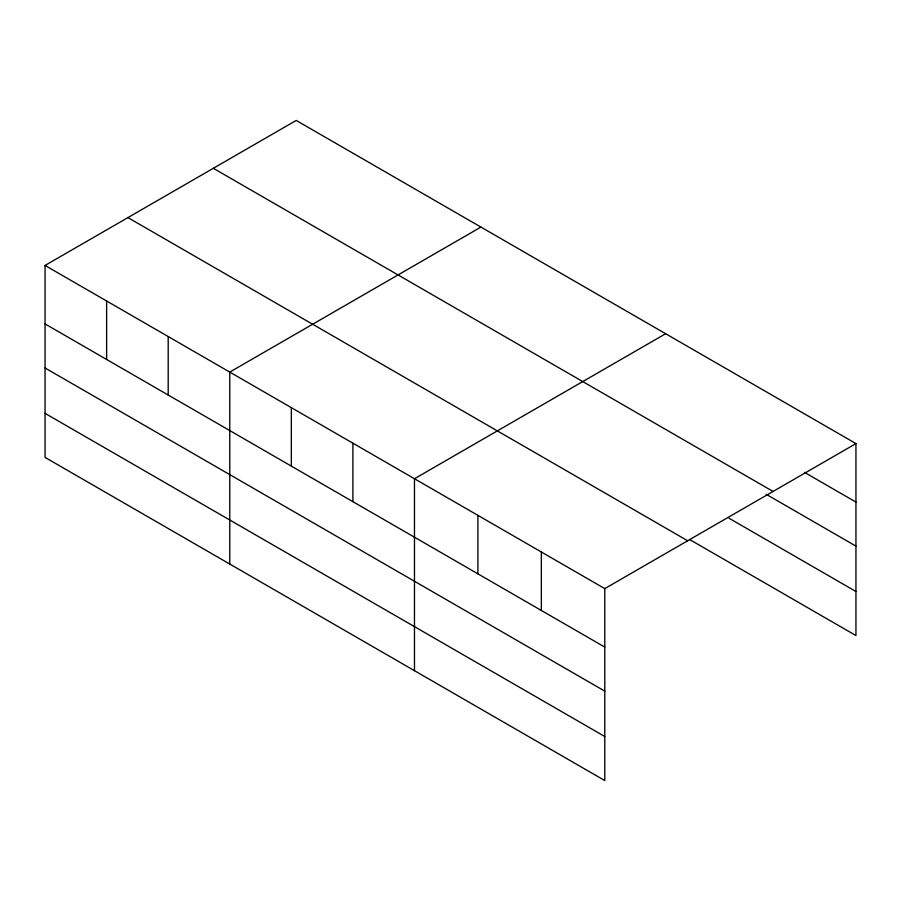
<?xml version="1.0" encoding="UTF-8"?>
<svg xmlns="http://www.w3.org/2000/svg" width="901" height="901" viewBox="0 0 901 901"><rect width="100%" height="100%" fill="white"/><g stroke="black" fill="none" stroke-linecap="round" stroke-linejoin="round"><path stroke-width="1.35" d="M45.05 265.446L604.785 588.612L604.785 780.559L45.05 457.404L45.05 265.446L296.215 120.441L855.95 443.596L855.95 635.554L689.58 539.496M480.931 227.086L229.766 372.09L229.766 564.037M665.636 333.73L414.471 478.735L414.471 670.682M604.785 588.612L855.95 443.596M804.48 472.361L855.95 502.071M213.334 168.296L773.069 491.45M766.177 494.289L855.95 546.119M729.078 518.255L855.95 591.507M127.931 217.603L687.666 540.758M45.05 323.921L604.785 647.087M45.05 367.968L604.785 691.135M45.05 413.356L604.785 736.511M541.343 551.986L541.343 610.461M477.913 515.361L477.913 573.836M352.899 443.191L352.899 501.666M291.338 407.635L291.338 466.11M168.194 336.546L168.194 395.021M106.622 301.002L106.622 359.476"/></g></svg>
